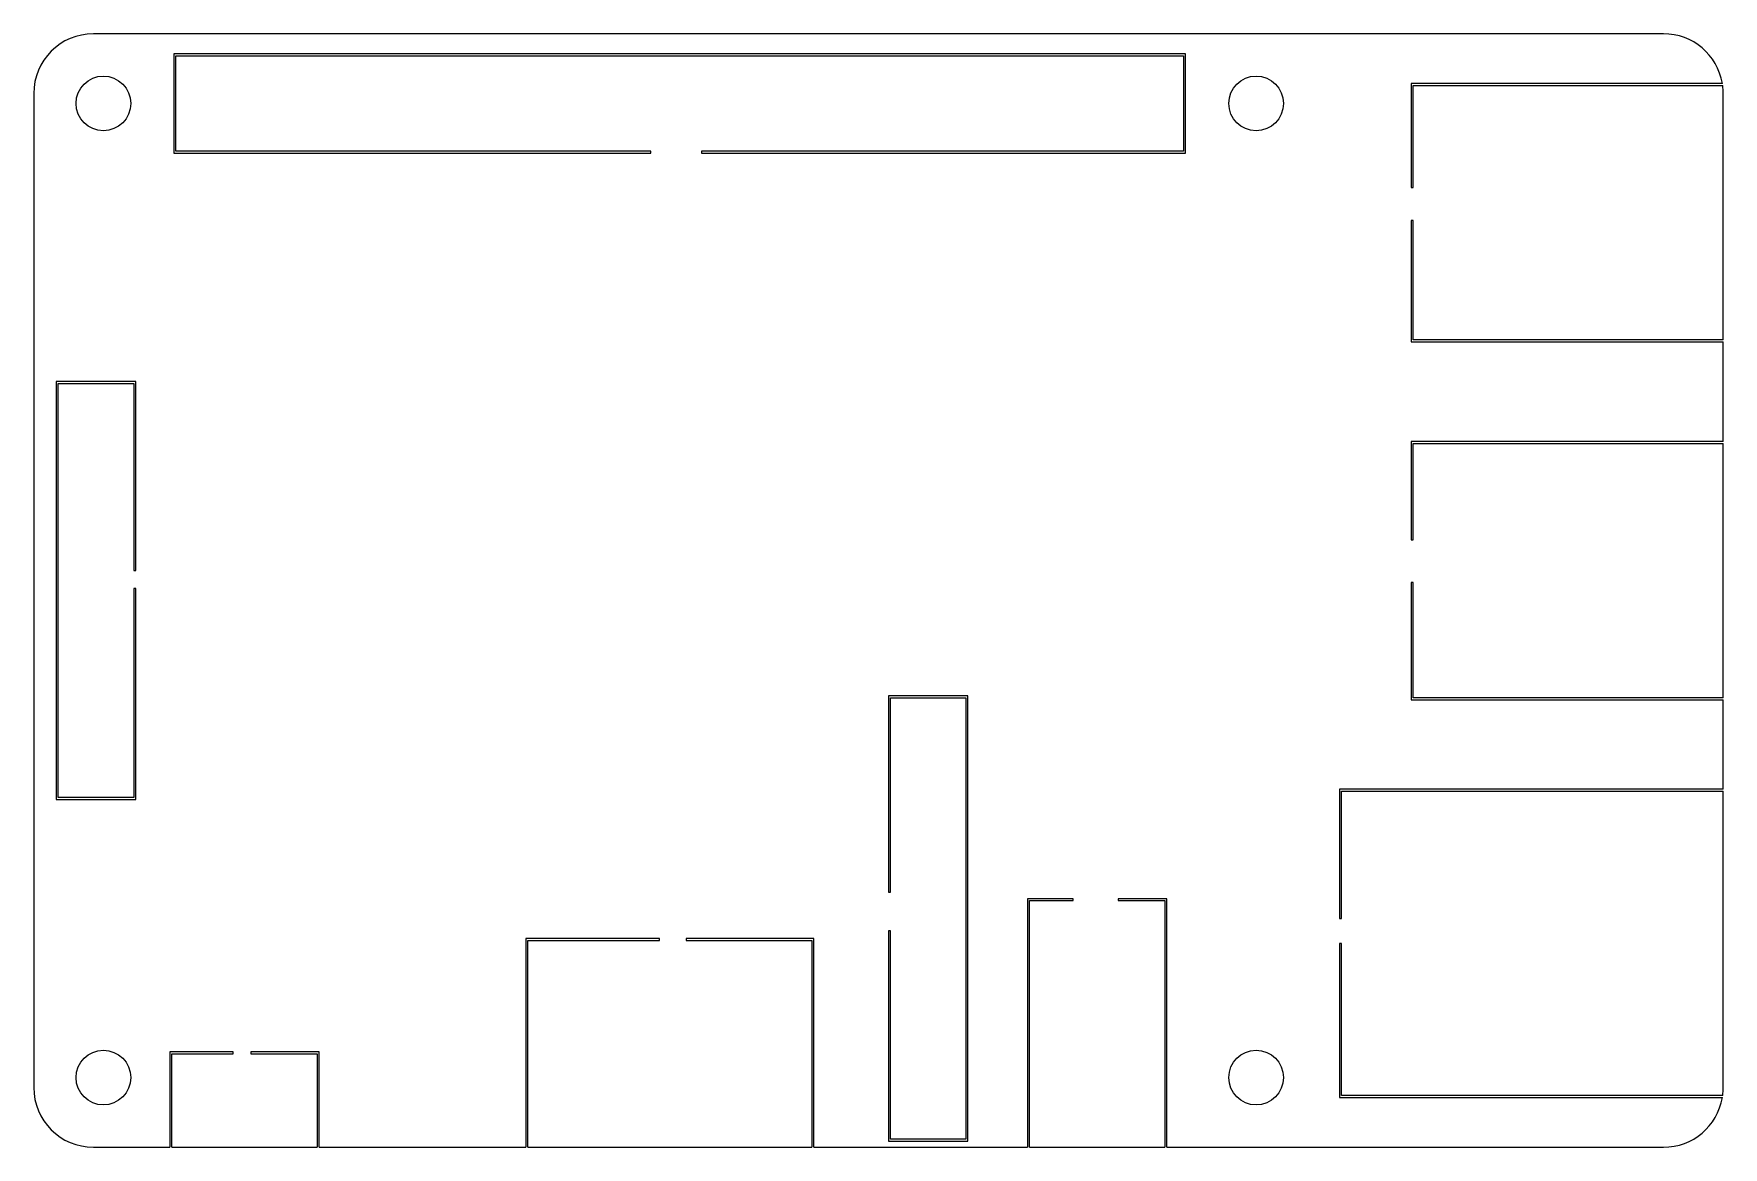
# Model space of a CAD drawing. Header units: millimetres. Extents: x -42.5 to 42.5, y -28 to 28.
import ezdxf

# ---------------------------------------------------------------- set-up
doc = ezdxf.new("R2010")
doc.units = ezdxf.units.MM

msp = doc.modelspace()

# ---------------------------------------------------------------- linework, layer by layer
at = {"color": 7, "linetype": 'Continuous', "lineweight": 15}
for p, q in [((39.5, 28), (-39.5, 28)), ((-35.45, 27), (-35.45, 22)), ((15.45, 27), (-35.45, 27)), ((-35.35, 26.9), (15.35, 26.9)), ((-35.35, 22.1), (-35.35, 26.9)), ((15.35, 26.9), (15.35, 22.1)), ((15.45, 22), (15.45, 27)), ((26.8, 25.5), (26.8, 20.277)), ((42.458, 25.5), (26.8, 25.5)), ((-42.5, 25), (-42.5, -25)), ((26.9, 25.4), (42.473, 25.4)), ((26.9, 20.277), (26.9, 25.4)), ((42.5, 12.6), (42.5, 25)), ((-11.458, 22.1), (-35.35, 22.1)), ((-11.458, 22), (-11.458, 22.1)), ((-8.907, 22.1), (-8.907, 22)), ((15.35, 22.1), (-8.907, 22.1)), ((-35.45, 22), (-11.458, 22)), ((-8.907, 22), (15.45, 22)), ((26.8, 20.277), (26.9, 20.277)), ((26.8, 18.611), (26.8, 12.5)), ((26.9, 18.611), (26.8, 18.611)), ((26.9, 12.6), (26.9, 18.611)), ((26.8, 12.5), (42.5, 12.5)), ((42.5, 12.6), (26.9, 12.6)), ((42.5, 7.5), (42.5, 12.5)), ((-37.372, 10.514), (-41.372, 10.514)), ((-41.372, 10.514), (-41.372, -10.514)), ((-41.272, 10.414), (-37.472, 10.414)), ((-41.272, -10.414), (-41.272, 10.414)), ((-37.472, 10.414), (-37.472, 1)), ((-37.372, 1), (-37.372, 10.514)), ((26.8, 7.5), (26.8, 2.553)), ((42.5, 7.5), (26.8, 7.5)), ((26.9, 7.4), (42.5, 7.4)), ((26.9, 2.553), (26.9, 7.4)), ((42.5, -5.4), (42.5, 7.4)), ((26.8, 2.553), (26.9, 2.553)), ((-37.472, 1), (-37.372, 1)), ((-37.472, 0.095), (-37.472, -10.414)), ((-37.372, 0.095), (-37.472, 0.095)), ((-37.372, -10.514), (-37.372, 0.095)), ((26.8, 0.407), (26.8, -5.5)), ((26.9, 0.407), (26.8, 0.407)), ((26.9, -5.4), (26.9, 0.407)), ((4.5, -5.3), (0.5, -5.3)), ((0.5, -5.3), (0.5, -15.174)), ((0.6, -5.4), (4.4, -5.4)), ((0.6, -15.174), (0.6, -5.4)), ((4.4, -5.4), (4.4, -27.6)), ((4.5, -27.7), (4.5, -5.3)), ((26.8, -5.5), (42.5, -5.5)), ((42.5, -5.4), (26.9, -5.4)), ((42.5, -10), (42.5, -5.5)), ((23.2, -10), (23.2, -16.5)), ((42.5, -10), (23.2, -10)), ((23.3, -10.1), (42.5, -10.1)), ((23.3, -16.5), (23.3, -10.1)), ((42.5, -25), (42.5, -10.1)), ((-41.372, -10.514), (-37.372, -10.514)), ((-37.472, -10.414), (-41.272, -10.414)), ((0.5, -15.174), (0.6, -15.174)), ((7.5, -15.5), (7.5, -28)), ((9.799, -15.5), (7.5, -15.5)), ((7.6, -15.6), (9.799, -15.6)), ((7.6, -28), (7.6, -15.6)), ((9.799, -15.6), (9.799, -15.5)), ((12.063, -15.5), (12.063, -15.6)), ((14.5, -15.5), (12.063, -15.5)), ((12.063, -15.6), (14.4, -15.6)), ((14.4, -15.6), (14.4, -28)), ((14.5, -28), (14.5, -15.5)), ((23.2, -16.5), (23.3, -16.5)), ((-17.75, -17.5), (-17.75, -28)), ((-11.016, -17.5), (-17.75, -17.5)), ((-17.65, -17.6), (-11.016, -17.6)), ((-17.65, -28), (-17.65, -17.6)), ((-11.016, -17.6), (-11.016, -17.5)), ((-9.685, -17.5), (-9.685, -17.6)), ((-3.25, -17.5), (-9.685, -17.5)), ((-9.685, -17.6), (-3.35, -17.6)), ((-3.35, -17.6), (-3.35, -28)), ((-3.25, -28), (-3.25, -17.5)), ((0.5, -17.125), (0.5, -27.7)), ((0.6, -17.125), (0.5, -17.125)), ((0.6, -27.6), (0.6, -17.125)), ((23.2, -17.75), (23.2, -25.5)), ((23.3, -17.75), (23.2, -17.75)), ((23.3, -25.4), (23.3, -17.75)), ((-35.65, -23.2), (-35.65, -28)), ((-32.465, -23.2), (-35.65, -23.2)), ((-35.55, -23.3), (-32.465, -23.3)), ((-35.55, -28), (-35.55, -23.3)), ((-32.465, -23.3), (-32.465, -23.2)), ((-31.574, -23.2), (-31.574, -23.3)), ((-28.15, -23.2), (-31.574, -23.2)), ((-31.574, -23.3), (-28.25, -23.3)), ((-28.25, -23.3), (-28.25, -28)), ((-28.15, -28), (-28.15, -23.2)), ((23.2, -25.5), (42.458, -25.5)), ((42.473, -25.4), (23.3, -25.4)), ((-39.5, -28), (-35.65, -28)), ((-35.55, -28), (-28.25, -28)), ((-28.15, -28), (-17.75, -28)), ((-17.65, -28), (-3.35, -28)), ((-3.25, -28), (7.5, -28)), ((0.5, -27.7), (4.5, -27.7)), ((4.4, -27.6), (0.6, -27.6)), ((7.6, -28), (14.4, -28)), ((14.5, -28), (39.5, -28))]:
    msp.add_line(p, q, dxfattribs=at)
for centre in [(-39, 24.5), (19, 24.5), (-39, -24.5), (19, -24.5)]:
    msp.add_circle(centre, 1.375, dxfattribs=at)
for centre, start, end in [((-39.5, 25), 90, 180), ((39.5, 25), 9.59407, 90), ((39.5, 25), 0, 7.66226), ((-39.5, -25), 180, 270), ((39.5, -25), 352.33774, 0), ((39.5, -25), 270, 350.40593)]:
    msp.add_arc(centre, 3, start, end, dxfattribs=at)

doc.saveas('drawing.dxf')
